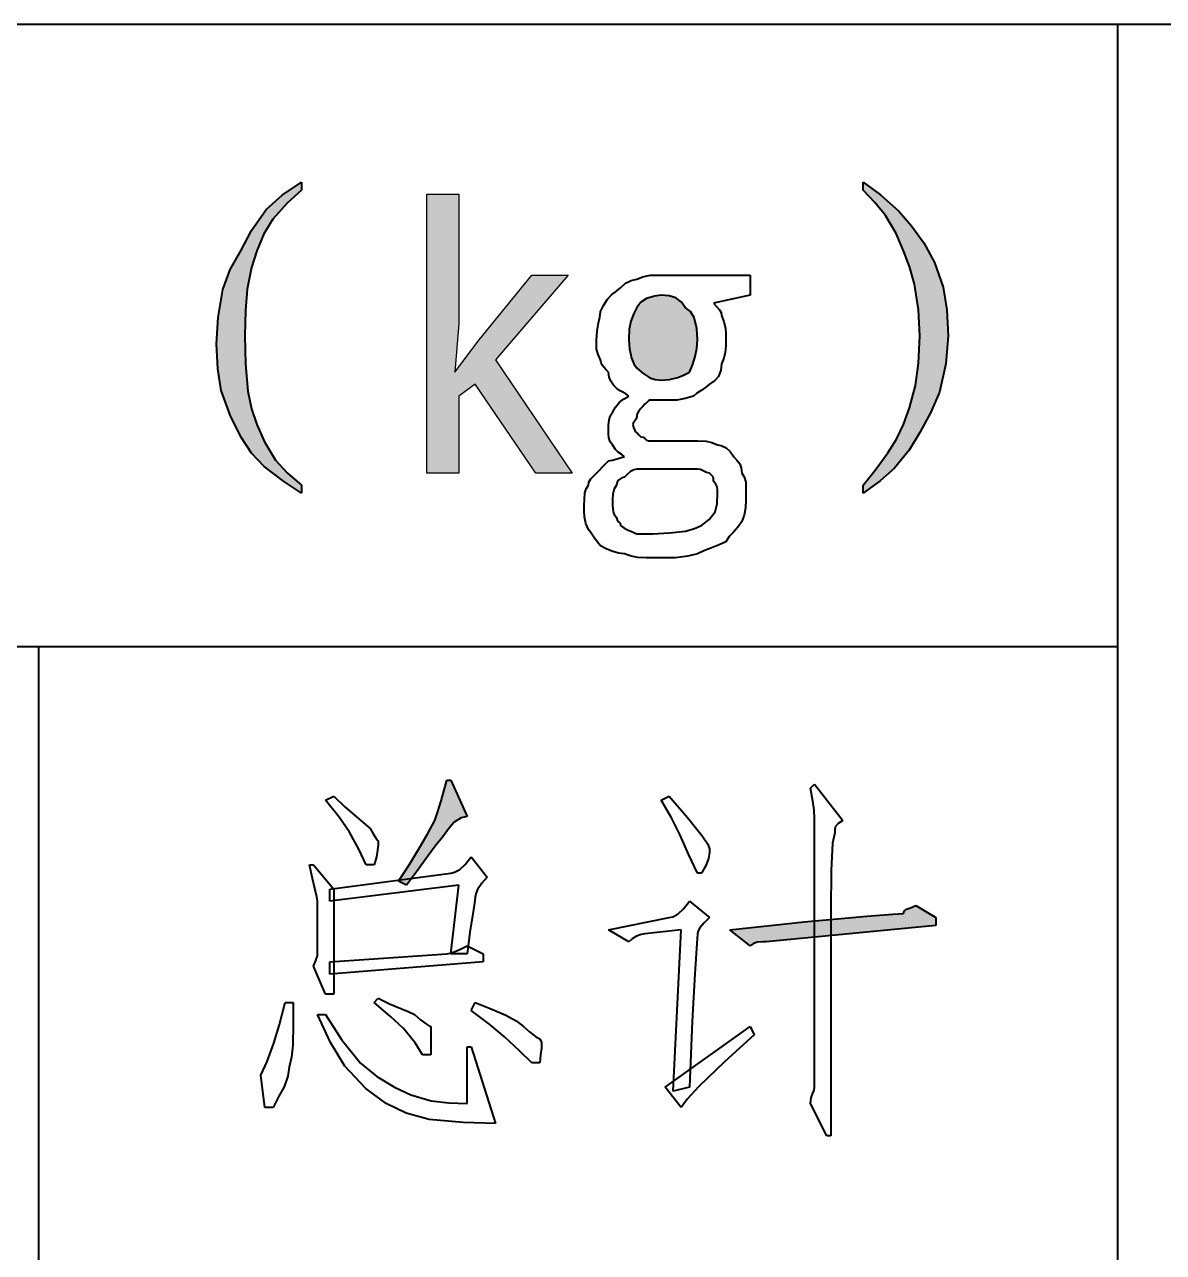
# Model space of a CAD drawing. Extents: x 457 to 4918, y -67 to 391.
# Drawn here: x 3622.78 to 3635.51, y 13.03 to 26.76 of the extents above; entities that cross this region are included whole.
import ezdxf

# ---------------------------------------------------------------- set-up
doc = ezdxf.new("R2010")
doc.units = 0
doc.header["$LTSCALE"] = 40
doc.header["$MEASUREMENT"] = 0
doc.layers.add('at_Entity', color=7, linetype='CONTINUOUS')
doc.layers.add('at_Solid', color=7, linetype='CONTINUOUS')

msp = doc.modelspace()

# ---------------------------------------------------------------- hatches: boundary and pattern name
at = {"layer": 'at_Solid'}
for points in [[(3625.194, 22.152), (3625.076, 22.391), (3624.976, 22.668), (3624.937, 22.91), (3624.923, 23.192), (3624.94, 23.487), (3624.993, 23.799), (3625.077, 24.021), (3625.194, 24.231), (3625.313, 24.459), (3625.48, 24.695), (3625.656, 24.855), (3625.872, 25), (3625.872, 24.909), (3625.712, 24.765), (3625.553, 24.586), (3625.454, 24.421), (3625.375, 24.231), (3625.316, 24.045), (3625.266, 23.801), (3625.246, 23.563), (3625.239, 23.282), (3625.248, 22.968), (3625.274, 22.661), (3625.316, 22.465), (3625.375, 22.288), (3625.459, 22.093), (3625.583, 21.89), (3625.715, 21.747), (3625.872, 21.609), (3625.872, 21.519), (3625.671, 21.656), (3625.457, 21.819), (3625.313, 21.969)], [(3627.59, 22.875), (3627.861, 23.237), (3628.449, 23.96), (3628.856, 23.96), (3628.042, 23.011), (3628.901, 21.745), (3628.494, 21.745), (3627.816, 22.74), (3627.635, 22.604), (3627.635, 21.745), (3627.274, 21.745), (3627.274, 24.864), (3627.635, 24.864), (3627.635, 23.418)], [(3633.105, 23.282), (3633.081, 22.966), (3633.011, 22.649), (3632.912, 22.427), (3632.788, 22.197), (3632.67, 22.002), (3632.508, 21.8), (3632.345, 21.657), (3632.155, 21.519), (3632.155, 21.609), (3632.289, 21.779), (3632.432, 21.97), (3632.528, 22.124), (3632.607, 22.288), (3632.674, 22.475), (3632.74, 22.723), (3632.775, 22.974), (3632.788, 23.282), (3632.773, 23.57), (3632.73, 23.86), (3632.673, 24.054), (3632.607, 24.231), (3632.524, 24.426), (3632.405, 24.628), (3632.286, 24.771), (3632.155, 24.909), (3632.155, 25), (3632.35, 24.856), (3632.553, 24.676), (3632.695, 24.511), (3632.833, 24.322), (3632.952, 24.102), (3633.052, 23.825), (3633.091, 23.57)], [(3629.534, 23.237), (3629.541, 23.136), (3629.563, 23.032), (3629.591, 22.967), (3629.624, 22.92), (3629.692, 22.861), (3629.768, 22.811), (3629.83, 22.791), (3629.895, 22.785), (3629.989, 22.792), (3630.082, 22.814), (3630.146, 22.842), (3630.212, 22.875), (3630.245, 22.951), (3630.278, 23.048), (3630.295, 23.138), (3630.302, 23.237), (3630.294, 23.363), (3630.267, 23.484), (3630.225, 23.552), (3630.166, 23.598), (3630.124, 23.658), (3630.059, 23.707), (3629.987, 23.727), (3629.895, 23.734), (3629.821, 23.725), (3629.733, 23.699), (3629.67, 23.657), (3629.624, 23.598), (3629.591, 23.529), (3629.558, 23.443), (3629.54, 23.354)], [(3627.454, 17.677), (3627.378, 17.586), (3627.275, 17.445), (3627.172, 17.298), (3627.048, 17.135), (3626.957, 17.18), (3627.084, 17.375), (3627.21, 17.577), (3627.292, 17.72), (3627.364, 17.858), (3627.398, 17.96), (3627.436, 18.08), (3627.467, 18.185), (3627.5, 18.31), (3627.545, 18.31), (3627.726, 17.903), (3627.658, 17.887), (3627.581, 17.839), (3627.52, 17.768)], [(3632.969, 16.683), (3631.07, 16.502), (3631.03, 16.501), (3630.975, 16.496), (3630.929, 16.483), (3630.89, 16.456), (3630.664, 16.637), (3631.495, 16.723), (3632.197, 16.789), (3632.486, 16.811), (3632.607, 16.818), (3632.616, 16.845), (3632.642, 16.867), (3632.684, 16.882), (3632.743, 16.909), (3632.969, 16.773)]]:
    msp.add_hatch(color=0, dxfattribs=at).paths.add_polyline_path(points)

# ---------------------------------------------------------------- linework, layer by layer
at = {"layer": 'at_Entity', "color": 0, "lineweight": 40}
for p, q in [((3654.937, 26.762), (3474.899, 26.762)), ((3625.656, 24.855), (3625.872, 25)), ((3625.872, 24.909), (3625.712, 24.765)), ((3625.872, 25), (3625.872, 24.909)), ((3632.155, 24.909), (3632.155, 25)), ((3632.155, 25), (3632.35, 24.856)), ((3632.286, 24.771), (3632.155, 24.909)), ((3625.48, 24.695), (3625.656, 24.855)), ((3625.712, 24.765), (3625.553, 24.586)), ((3632.405, 24.628), (3632.286, 24.771)), ((3632.35, 24.856), (3632.553, 24.676)), ((3625.313, 24.459), (3625.48, 24.695)), ((3632.524, 24.426), (3632.405, 24.628)), ((3632.553, 24.676), (3632.695, 24.511)), ((3625.194, 24.231), (3625.313, 24.459)), ((3625.553, 24.586), (3625.454, 24.421)), ((3632.695, 24.511), (3632.833, 24.322)), ((3625.454, 24.421), (3625.375, 24.231)), ((3632.607, 24.231), (3632.524, 24.426)), ((3632.833, 24.322), (3632.952, 24.102)), ((3625.077, 24.021), (3625.194, 24.231)), ((3625.375, 24.231), (3625.316, 24.045)), ((3632.673, 24.054), (3632.607, 24.231)), ((3625.316, 24.045), (3625.266, 23.801)), ((3632.73, 23.86), (3632.673, 24.054)), ((3632.952, 24.102), (3633.052, 23.825)), ((3624.993, 23.799), (3625.077, 24.021)), ((3629.499, 23.869), (3629.559, 23.901)), ((3629.559, 23.901), (3629.624, 23.915)), ((3629.624, 23.915), (3629.693, 23.941)), ((3629.693, 23.941), (3629.774, 23.958)), ((3629.774, 23.958), (3629.849, 23.96)), ((3629.849, 23.96), (3629.94, 23.96)), ((3629.94, 23.96), (3629.974, 23.96)), ((3629.974, 23.96), (3630.012, 23.96)), ((3630.012, 23.96), (3630.043, 23.96)), ((3630.043, 23.96), (3630.076, 23.96)), ((3630.076, 23.96), (3630.109, 23.96)), ((3630.109, 23.96), (3630.142, 23.96)), ((3630.142, 23.96), (3630.16, 23.96)), ((3630.16, 23.96), (3630.166, 23.96)), ((3630.166, 23.96), (3630.89, 23.96)), ((3630.89, 23.96), (3630.89, 23.734)), ((3624.94, 23.487), (3624.993, 23.799)), ((3625.266, 23.801), (3625.246, 23.563)), ((3629.339, 23.74), (3629.398, 23.779)), ((3629.398, 23.779), (3629.44, 23.819)), ((3629.44, 23.819), (3629.499, 23.869)), ((3632.773, 23.57), (3632.73, 23.86)), ((3633.052, 23.825), (3633.091, 23.57)), ((3629.252, 23.62), (3629.295, 23.691)), ((3629.295, 23.691), (3629.339, 23.74)), ((3629.67, 23.657), (3629.624, 23.598)), ((3629.733, 23.699), (3629.67, 23.657)), ((3629.821, 23.725), (3629.733, 23.699)), ((3629.895, 23.734), (3629.821, 23.725)), ((3629.987, 23.727), (3629.895, 23.734)), ((3630.059, 23.707), (3629.987, 23.727)), ((3630.124, 23.658), (3630.059, 23.707)), ((3630.166, 23.598), (3630.124, 23.658)), ((3630.89, 23.734), (3630.483, 23.644)), ((3630.483, 23.644), (3630.516, 23.61)), ((3625.246, 23.563), (3625.239, 23.282)), ((3629.211, 23.488), (3629.217, 23.553)), ((3629.217, 23.553), (3629.252, 23.62)), ((3629.591, 23.529), (3629.558, 23.443)), ((3629.624, 23.598), (3629.591, 23.529)), ((3630.225, 23.552), (3630.166, 23.598)), ((3630.267, 23.484), (3630.225, 23.552)), ((3630.516, 23.61), (3630.549, 23.572)), ((3630.549, 23.572), (3630.567, 23.541)), ((3630.567, 23.541), (3630.573, 23.508)), ((3630.573, 23.508), (3630.599, 23.44)), ((3632.788, 23.282), (3632.773, 23.57)), ((3633.091, 23.57), (3633.105, 23.282)), ((3624.923, 23.192), (3624.94, 23.487)), ((3629.179, 23.331), (3629.195, 23.424)), ((3629.195, 23.424), (3629.211, 23.488)), ((3629.54, 23.354), (3629.534, 23.237)), ((3629.558, 23.443), (3629.54, 23.354)), ((3630.294, 23.363), (3630.267, 23.484)), ((3630.302, 23.237), (3630.294, 23.363)), ((3630.599, 23.44), (3630.616, 23.364)), ((3630.616, 23.364), (3630.618, 23.302)), ((3625.239, 23.282), (3625.248, 22.968)), ((3629.172, 23.237), (3629.179, 23.331)), ((3629.172, 23.178), (3629.172, 23.237)), ((3629.534, 23.237), (3629.541, 23.136)), ((3630.295, 23.138), (3630.302, 23.237)), ((3630.618, 23.302), (3630.618, 23.237)), ((3630.618, 23.237), (3630.618, 23.169)), ((3632.775, 22.974), (3632.788, 23.282)), ((3633.105, 23.282), (3633.081, 22.966)), ((3624.937, 22.91), (3624.923, 23.192)), ((3629.174, 23.131), (3629.172, 23.178)), ((3629.191, 23.071), (3629.174, 23.131)), ((3629.541, 23.136), (3629.563, 23.032)), ((3630.278, 23.048), (3630.295, 23.138)), ((3630.613, 23.093), (3630.599, 23.031)), ((3630.618, 23.169), (3630.613, 23.093)), ((3625.248, 22.968), (3625.274, 22.661)), ((3629.217, 23.011), (3629.191, 23.071)), ((3629.224, 22.978), (3629.217, 23.011)), ((3629.241, 22.947), (3629.224, 22.978)), ((3629.274, 22.909), (3629.241, 22.947)), ((3629.563, 23.032), (3629.591, 22.967)), ((3629.591, 22.967), (3629.624, 22.92)), ((3630.212, 22.875), (3630.245, 22.951)), ((3630.245, 22.951), (3630.278, 23.048)), ((3630.573, 22.966), (3630.565, 22.898)), ((3630.599, 23.031), (3630.573, 22.966)), ((3632.74, 22.723), (3632.775, 22.974)), ((3633.081, 22.966), (3633.011, 22.649)), ((3624.976, 22.668), (3624.937, 22.91)), ((3629.308, 22.875), (3629.274, 22.909)), ((3629.314, 22.816), (3629.308, 22.875)), ((3629.332, 22.772), (3629.314, 22.816)), ((3629.624, 22.92), (3629.692, 22.861)), ((3629.692, 22.861), (3629.768, 22.811)), ((3629.768, 22.811), (3629.83, 22.791)), ((3629.989, 22.792), (3630.082, 22.814)), ((3630.082, 22.814), (3630.146, 22.842)), ((3630.146, 22.842), (3630.212, 22.875)), ((3630.538, 22.827), (3630.496, 22.779)), ((3630.565, 22.898), (3630.538, 22.827)), ((3625.076, 22.391), (3624.976, 22.668)), ((3629.365, 22.729), (3629.332, 22.772)), ((3629.398, 22.694), (3629.365, 22.729)), ((3629.431, 22.668), (3629.398, 22.694)), ((3629.462, 22.652), (3629.431, 22.668)), ((3629.83, 22.791), (3629.895, 22.785)), ((3629.895, 22.785), (3629.989, 22.792)), ((3630.342, 22.667), (3630.296, 22.637)), ((3630.397, 22.706), (3630.342, 22.667)), ((3630.438, 22.74), (3630.397, 22.706)), ((3630.496, 22.779), (3630.438, 22.74)), ((3632.674, 22.475), (3632.74, 22.723)), ((3625.274, 22.661), (3625.316, 22.465)), ((3629.387, 22.483), (3629.431, 22.538)), ((3629.431, 22.538), (3629.475, 22.571)), ((3629.5, 22.631), (3629.462, 22.652)), ((3629.475, 22.571), (3629.534, 22.604)), ((3629.534, 22.604), (3629.5, 22.631)), ((3629.736, 22.535), (3629.721, 22.52)), ((3629.753, 22.552), (3629.736, 22.535)), ((3629.76, 22.559), (3629.753, 22.552)), ((3629.786, 22.559), (3629.76, 22.559)), ((3629.801, 22.559), (3629.786, 22.559)), ((3629.823, 22.559), (3629.801, 22.559)), ((3629.85, 22.559), (3629.823, 22.559)), ((3629.857, 22.559), (3629.85, 22.559)), ((3629.874, 22.559), (3629.857, 22.559)), ((3629.907, 22.559), (3629.874, 22.559)), ((3629.94, 22.559), (3629.907, 22.559)), ((3630.006, 22.559), (3629.94, 22.559)), ((3630.07, 22.561), (3630.006, 22.559)), ((3630.163, 22.578), (3630.07, 22.561)), ((3630.257, 22.604), (3630.163, 22.578)), ((3630.296, 22.637), (3630.257, 22.604)), ((3633.011, 22.649), (3632.912, 22.427)), ((3625.194, 22.152), (3625.076, 22.391)), ((3625.316, 22.465), (3625.375, 22.288)), ((3629.327, 22.384), (3629.353, 22.423)), ((3629.353, 22.423), (3629.387, 22.483)), ((3629.626, 22.402), (3629.624, 22.385)), ((3629.643, 22.435), (3629.626, 22.402)), ((3629.669, 22.468), (3629.643, 22.435)), ((3629.672, 22.471), (3629.669, 22.468)), ((3629.688, 22.487), (3629.672, 22.471)), ((3629.714, 22.514), (3629.688, 22.487)), ((3629.721, 22.52), (3629.714, 22.514)), ((3632.607, 22.288), (3632.674, 22.475)), ((3632.912, 22.427), (3632.788, 22.197)), ((3625.375, 22.288), (3625.459, 22.093)), ((3629.308, 22.283), (3629.313, 22.338)), ((3629.308, 22.242), (3629.308, 22.283)), ((3629.313, 22.338), (3629.327, 22.384)), ((3629.586, 22.314), (3629.579, 22.288)), ((3629.579, 22.288), (3629.586, 22.254)), ((3629.601, 22.329), (3629.586, 22.314)), ((3629.586, 22.254), (3629.602, 22.221)), ((3629.617, 22.351), (3629.601, 22.329)), ((3629.624, 22.378), (3629.617, 22.351)), ((3629.624, 22.385), (3629.624, 22.378)), ((3632.528, 22.124), (3632.607, 22.288)), ((3625.313, 21.969), (3625.194, 22.152)), ((3629.308, 22.183), (3629.308, 22.242)), ((3629.31, 22.139), (3629.308, 22.183)), ((3629.327, 22.096), (3629.31, 22.139)), ((3629.602, 22.221), (3629.617, 22.204)), ((3629.617, 22.204), (3629.624, 22.197)), ((3629.624, 22.197), (3629.631, 22.19)), ((3629.631, 22.19), (3629.648, 22.174)), ((3629.648, 22.174), (3629.663, 22.159)), ((3629.663, 22.159), (3629.669, 22.152)), ((3629.669, 22.152), (3629.696, 22.145)), ((3629.696, 22.145), (3629.718, 22.128)), ((3629.718, 22.128), (3629.734, 22.113)), ((3632.432, 21.97), (3632.528, 22.124)), ((3632.788, 22.197), (3632.67, 22.002)), ((3625.459, 22.093), (3625.583, 21.89)), ((3629.353, 22.061), (3629.327, 22.096)), ((3629.386, 22.009), (3629.353, 22.061)), ((3629.416, 21.98), (3629.386, 22.009)), ((3629.455, 21.953), (3629.416, 21.98)), ((3629.734, 22.113), (3629.76, 22.107)), ((3629.76, 22.107), (3629.794, 22.107)), ((3629.794, 22.107), (3629.832, 22.107)), ((3629.832, 22.107), (3629.862, 22.107)), ((3629.862, 22.107), (3629.895, 22.107)), ((3629.895, 22.107), (3630.212, 22.107)), ((3630.212, 22.107), (3630.306, 22.106)), ((3630.306, 22.106), (3630.399, 22.101)), ((3630.399, 22.101), (3630.462, 22.088)), ((3630.462, 22.088), (3630.528, 22.061)), ((3630.528, 22.061), (3630.569, 22.053)), ((3630.569, 22.053), (3630.624, 22.027)), ((3630.624, 22.027), (3630.669, 21.985)), ((3630.669, 21.985), (3630.709, 21.926)), ((3632.67, 22.002), (3632.508, 21.8)), ((3625.457, 21.819), (3625.313, 21.969)), ((3625.583, 21.89), (3625.715, 21.747)), ((3629.244, 21.817), (3629.275, 21.848)), ((3629.275, 21.848), (3629.308, 21.881)), ((3629.308, 21.881), (3629.349, 21.888)), ((3629.349, 21.888), (3629.403, 21.904)), ((3629.403, 21.904), (3629.449, 21.919)), ((3629.449, 21.919), (3629.488, 21.926)), ((3629.488, 21.926), (3629.455, 21.953)), ((3630.709, 21.926), (3630.742, 21.891)), ((3630.742, 21.891), (3630.775, 21.848)), ((3630.775, 21.848), (3630.793, 21.804)), ((3632.289, 21.779), (3632.432, 21.97)), ((3625.671, 21.656), (3625.457, 21.819)), ((3625.715, 21.747), (3625.872, 21.609)), ((3629.111, 21.682), (3629.139, 21.712)), ((3629.139, 21.712), (3629.172, 21.745)), ((3629.172, 21.745), (3629.206, 21.779)), ((3629.206, 21.779), (3629.244, 21.817)), ((3629.521, 21.733), (3629.488, 21.7)), ((3629.552, 21.761), (3629.521, 21.733)), ((3629.59, 21.783), (3629.552, 21.761)), ((3629.624, 21.79), (3629.59, 21.783)), ((3629.657, 21.79), (3629.624, 21.79)), ((3629.688, 21.79), (3629.657, 21.79)), ((3629.726, 21.79), (3629.688, 21.79)), ((3629.76, 21.79), (3629.726, 21.79)), ((3630.076, 21.79), (3629.76, 21.79)), ((3630.142, 21.79), (3630.076, 21.79)), ((3630.201, 21.79), (3630.142, 21.79)), ((3630.26, 21.79), (3630.201, 21.79)), ((3630.302, 21.79), (3630.26, 21.79)), ((3630.335, 21.784), (3630.302, 21.79)), ((3630.366, 21.769), (3630.335, 21.784)), ((3630.404, 21.752), (3630.366, 21.769)), ((3630.438, 21.745), (3630.404, 21.752)), ((3630.464, 21.719), (3630.438, 21.745)), ((3630.477, 21.703), (3630.464, 21.719)), ((3630.793, 21.804), (3630.799, 21.745)), ((3630.799, 21.745), (3630.825, 21.703)), ((3630.825, 21.703), (3630.842, 21.644)), ((3632.155, 21.609), (3632.289, 21.779)), ((3632.508, 21.8), (3632.345, 21.657)), ((3625.872, 21.519), (3625.671, 21.656)), ((3625.872, 21.609), (3625.872, 21.519)), ((3629.042, 21.522), (3629.056, 21.57)), ((3629.056, 21.57), (3629.082, 21.609)), ((3629.082, 21.609), (3629.089, 21.643)), ((3629.089, 21.643), (3629.111, 21.682)), ((3629.372, 21.568), (3629.355, 21.508)), ((3629.398, 21.609), (3629.372, 21.568)), ((3629.405, 21.642), (3629.398, 21.609)), ((3629.422, 21.671), (3629.405, 21.642)), ((3629.455, 21.692), (3629.422, 21.671)), ((3629.488, 21.7), (3629.455, 21.692)), ((3630.482, 21.682), (3630.477, 21.703)), ((3630.483, 21.655), (3630.482, 21.682)), ((3630.509, 21.622), (3630.483, 21.655)), ((3630.522, 21.591), (3630.509, 21.622)), ((3630.527, 21.553), (3630.522, 21.591)), ((3630.842, 21.644), (3630.844, 21.585)), ((3630.844, 21.585), (3630.844, 21.519)), ((3632.345, 21.657), (3632.155, 21.519)), ((3632.155, 21.519), (3632.155, 21.609)), ((3629.036, 21.383), (3629.037, 21.451)), ((3629.037, 21.451), (3629.042, 21.522)), ((3629.355, 21.508), (3629.353, 21.449)), ((3629.353, 21.449), (3629.353, 21.383)), ((3630.521, 21.401), (3630.528, 21.519)), ((3630.528, 21.519), (3630.527, 21.553)), ((3630.844, 21.444), (3630.839, 21.352)), ((3630.844, 21.519), (3630.844, 21.444)), ((3629.036, 21.318), (3629.036, 21.383)), ((3629.039, 21.256), (3629.036, 21.318)), ((3629.353, 21.383), (3629.354, 21.35)), ((3629.354, 21.35), (3629.359, 21.311)), ((3629.359, 21.311), (3629.372, 21.281)), ((3630.433, 21.227), (3630.499, 21.313)), ((3630.499, 21.313), (3630.521, 21.401)), ((3630.839, 21.352), (3630.825, 21.275)), ((3629.055, 21.18), (3629.039, 21.256)), ((3629.082, 21.112), (3629.055, 21.18)), ((3629.372, 21.281), (3629.398, 21.248)), ((3629.398, 21.248), (3629.405, 21.221)), ((3629.405, 21.221), (3629.421, 21.199)), ((3629.421, 21.199), (3629.437, 21.184)), ((3629.437, 21.184), (3629.443, 21.157)), ((3629.443, 21.157), (3629.478, 21.131)), ((3630.268, 21.125), (3630.347, 21.157)), ((3630.347, 21.157), (3630.433, 21.227)), ((3630.799, 21.203), (3630.758, 21.142)), ((3630.825, 21.275), (3630.799, 21.203)), ((3629.114, 21.073), (3629.082, 21.112)), ((3629.145, 21.027), (3629.114, 21.073)), ((3629.183, 20.972), (3629.145, 21.027)), ((3629.478, 21.131), (3629.521, 21.109)), ((3629.521, 21.109), (3629.565, 21.093)), ((3629.565, 21.093), (3629.624, 21.067)), ((3629.624, 21.067), (3629.659, 21.067)), ((3629.659, 21.067), (3629.702, 21.067)), ((3629.702, 21.067), (3629.746, 21.067)), ((3629.746, 21.067), (3629.805, 21.067)), ((3629.805, 21.067), (3629.991, 21.075)), ((3629.991, 21.075), (3630.167, 21.096)), ((3630.167, 21.096), (3630.268, 21.125)), ((3630.658, 21.036), (3630.618, 20.977)), ((3630.704, 21.082), (3630.658, 21.036)), ((3630.758, 21.142), (3630.704, 21.082)), ((3629.217, 20.931), (3629.183, 20.972)), ((3629.283, 20.899), (3629.217, 20.931)), ((3629.344, 20.87), (3629.283, 20.899)), ((3630.451, 20.905), (3630.374, 20.874)), ((3630.544, 20.943), (3630.451, 20.905)), ((3630.618, 20.977), (3630.544, 20.943)), ((3629.421, 20.849), (3629.344, 20.87)), ((3629.488, 20.841), (3629.421, 20.849)), ((3629.561, 20.815), (3629.488, 20.841)), ((3629.637, 20.802), (3629.561, 20.815)), ((3629.73, 20.797), (3629.637, 20.802)), ((3629.805, 20.796), (3629.73, 20.797)), ((3629.936, 20.796), (3629.805, 20.796)), ((3630.057, 20.798), (3629.936, 20.796)), ((3630.193, 20.815), (3630.057, 20.798)), ((3630.302, 20.841), (3630.193, 20.815)), ((3630.374, 20.874), (3630.302, 20.841)), ((3635.003, 19.801), (3612.899, 19.801)), ((3627.467, 18.185), (3627.5, 18.31)), ((3627.5, 18.31), (3627.545, 18.31)), ((3627.545, 18.31), (3627.726, 17.903)), ((3627.436, 18.08), (3627.467, 18.185)), ((3631.568, 18.219), (3631.613, 18.265)), ((3631.594, 18.076), (3631.568, 18.219)), ((3631.613, 18.265), (3631.929, 17.858)), ((3626.143, 18.084), (3626.234, 18.129)), ((3626.294, 17.894), (3626.143, 18.084)), ((3626.234, 18.129), (3626.361, 18.009)), ((3626.361, 18.009), (3626.487, 17.899)), ((3627.398, 17.96), (3627.436, 18.08)), ((3629.895, 18.084), (3629.986, 18.129)), ((3630.013, 17.887), (3629.895, 18.084)), ((3629.986, 18.129), (3630.19, 17.891)), ((3631.607, 17.974), (3631.594, 18.076)), ((3626.411, 17.726), (3626.294, 17.894)), ((3626.487, 17.899), (3626.568, 17.833)), ((3627.292, 17.72), (3627.364, 17.858)), ((3627.364, 17.858), (3627.398, 17.96)), ((3627.658, 17.887), (3627.581, 17.839)), ((3627.726, 17.903), (3627.658, 17.887)), ((3630.104, 17.702), (3630.013, 17.887)), ((3630.19, 17.891), (3630.356, 17.687)), ((3631.612, 17.882), (3631.607, 17.974)), ((3631.613, 17.813), (3631.612, 17.882)), ((3631.929, 17.858), (3631.877, 17.824)), ((3626.519, 17.531), (3626.411, 17.726)), ((3626.568, 17.833), (3626.641, 17.767)), ((3626.641, 17.767), (3626.674, 17.708)), ((3627.21, 17.577), (3627.292, 17.72)), ((3627.52, 17.768), (3627.454, 17.677)), ((3627.581, 17.839), (3627.52, 17.768)), ((3631.613, 17.712), (3631.613, 17.813)), ((3631.839, 17.722), (3631.813, 17.603)), ((3631.844, 17.786), (3631.839, 17.755)), ((3631.839, 17.755), (3631.839, 17.722)), ((3631.877, 17.824), (3631.844, 17.786)), ((3626.674, 17.708), (3626.707, 17.658)), ((3626.707, 17.658), (3626.724, 17.639)), ((3626.724, 17.639), (3626.731, 17.632)), ((3626.73, 17.589), (3626.725, 17.525)), ((3626.731, 17.632), (3626.73, 17.589)), ((3627.378, 17.586), (3627.275, 17.445)), ((3627.454, 17.677), (3627.378, 17.586)), ((3630.207, 17.474), (3630.104, 17.702)), ((3630.356, 17.687), (3630.417, 17.594)), ((3630.417, 17.594), (3630.438, 17.541)), ((3631.613, 17.487), (3631.613, 17.712)), ((3631.813, 17.603), (3631.796, 17.3)), ((3626.596, 17.361), (3626.519, 17.531)), ((3626.712, 17.452), (3626.686, 17.361)), ((3626.725, 17.525), (3626.712, 17.452)), ((3627.084, 17.375), (3627.21, 17.577)), ((3627.275, 17.445), (3627.172, 17.298)), ((3627.705, 17.366), (3627.771, 17.451)), ((3627.771, 17.451), (3627.952, 17.225)), ((3630.302, 17.27), (3630.207, 17.474)), ((3630.436, 17.499), (3630.426, 17.434)), ((3630.438, 17.541), (3630.436, 17.499)), ((3631.613, 16.967), (3631.613, 17.487)), ((3625.995, 17.21), (3625.963, 17.361)), ((3625.963, 17.361), (3626.008, 17.361)), ((3626.008, 17.361), (3626.234, 17.089)), ((3626.686, 17.361), (3626.596, 17.361)), ((3626.957, 17.18), (3627.084, 17.375)), ((3627.586, 17.279), (3627.646, 17.311)), ((3627.646, 17.311), (3627.705, 17.366)), ((3630.399, 17.362), (3630.347, 17.27)), ((3630.426, 17.434), (3630.399, 17.362)), ((3626.024, 17.096), (3625.995, 17.21)), ((3626.189, 17.089), (3627.545, 17.27)), ((3627.048, 17.135), (3626.957, 17.18)), ((3627.172, 17.298), (3627.048, 17.135)), ((3627.545, 17.27), (3627.586, 17.279)), ((3627.952, 17.225), (3627.892, 17.158)), ((3630.347, 17.27), (3630.302, 17.27)), ((3631.796, 17.3), (3631.794, 16.851)), ((3626.045, 17.005), (3626.024, 17.096)), ((3627.635, 17.135), (3626.189, 16.954)), ((3626.189, 16.954), (3626.189, 17.089)), ((3626.234, 17.089), (3626.234, 16.715)), ((3627.545, 16.366), (3627.635, 17.135)), ((3627.823, 17.038), (3627.816, 16.999)), ((3627.842, 17.087), (3627.823, 17.038)), ((3627.892, 17.158), (3627.842, 17.087)), ((3626.053, 16.954), (3626.045, 17.005)), ((3626.053, 16.914), (3626.053, 16.954)), ((3626.053, 16.861), (3626.053, 16.914)), ((3627.808, 16.932), (3627.787, 16.793)), ((3627.816, 16.999), (3627.808, 16.932)), ((3630.146, 16.869), (3630.212, 16.954)), ((3630.212, 16.954), (3630.438, 16.773)), ((3631.613, 16.366), (3631.613, 16.967)), ((3632.684, 16.882), (3632.743, 16.909)), ((3632.743, 16.909), (3632.969, 16.773)), ((3626.053, 16.757), (3626.053, 16.861)), ((3627.787, 16.793), (3627.758, 16.608)), ((3629.308, 16.637), (3629.986, 16.773)), ((3629.986, 16.773), (3630.027, 16.782)), ((3630.027, 16.782), (3630.087, 16.814)), ((3630.087, 16.814), (3630.146, 16.869)), ((3630.438, 16.773), (3630.378, 16.713)), ((3631.495, 16.723), (3632.197, 16.789)), ((3631.794, 16.851), (3631.794, 16.23)), ((3632.197, 16.789), (3632.486, 16.811)), ((3632.486, 16.811), (3632.607, 16.818)), ((3632.607, 16.818), (3632.616, 16.845)), ((3632.616, 16.845), (3632.642, 16.867)), ((3632.642, 16.867), (3632.684, 16.882)), ((3632.969, 16.773), (3632.969, 16.683)), ((3626.053, 16.637), (3626.053, 16.757)), ((3626.053, 16.546), (3626.053, 16.637)), ((3626.234, 16.715), (3626.234, 16.353)), ((3629.534, 16.502), (3629.308, 16.637)), ((3630.121, 16.637), (3629.714, 16.592)), ((3630.031, 14.829), (3630.121, 16.637)), ((3630.309, 16.625), (3630.302, 16.592)), ((3630.329, 16.658), (3630.309, 16.625)), ((3630.378, 16.713), (3630.329, 16.658)), ((3630.664, 16.637), (3631.495, 16.723)), ((3630.89, 16.456), (3630.664, 16.637)), ((3632.969, 16.683), (3631.07, 16.502)), ((3626.053, 16.475), (3626.053, 16.546)), ((3627.758, 16.608), (3627.726, 16.366)), ((3629.573, 16.534), (3629.534, 16.502)), ((3629.619, 16.563), (3629.573, 16.534)), ((3629.673, 16.584), (3629.619, 16.563)), ((3629.714, 16.592), (3629.673, 16.584)), ((3630.302, 16.592), (3630.294, 16.483)), ((3630.975, 16.496), (3630.929, 16.483)), ((3631.03, 16.501), (3630.975, 16.496)), ((3631.07, 16.502), (3631.03, 16.501)), ((3626.051, 16.345), (3626.053, 16.378)), ((3626.053, 16.428), (3626.053, 16.475)), ((3626.053, 16.411), (3626.053, 16.428)), ((3626.053, 16.378), (3626.053, 16.411)), ((3626.189, 16.276), (3627.5, 16.366)), ((3626.234, 16.353), (3626.234, 16.124)), ((3627.5, 16.366), (3627.541, 16.374)), ((3627.541, 16.374), (3627.601, 16.395)), ((3627.726, 16.366), (3627.545, 16.366)), ((3627.601, 16.395), (3627.66, 16.424)), ((3627.66, 16.424), (3627.726, 16.456)), ((3627.726, 16.456), (3627.906, 16.366)), ((3627.906, 16.366), (3627.906, 16.276)), ((3630.294, 16.483), (3630.273, 16.143)), ((3630.929, 16.483), (3630.89, 16.456)), ((3631.613, 15.746), (3631.613, 16.366)), ((3626.008, 16.23), (3626.034, 16.291)), ((3626.143, 15.914), (3626.008, 16.23)), ((3626.034, 16.291), (3626.051, 16.345)), ((3627.906, 16.276), (3626.189, 16.14)), ((3626.189, 16.14), (3626.189, 16.276)), ((3631.794, 16.23), (3631.794, 15.578)), ((3626.234, 16.124), (3626.234, 15.914)), ((3630.273, 16.143), (3630.244, 15.613)), ((3625.626, 15.575), (3625.691, 15.824)), ((3625.691, 15.824), (3625.782, 15.824)), ((3625.782, 15.824), (3625.781, 15.577)), ((3626.234, 15.914), (3626.143, 15.914)), ((3626.686, 15.824), (3626.731, 15.869)), ((3626.869, 15.667), (3626.686, 15.824)), ((3626.731, 15.869), (3626.858, 15.809)), ((3626.858, 15.809), (3626.984, 15.754)), ((3627.771, 15.733), (3627.816, 15.824)), ((3627.816, 15.824), (3627.983, 15.756)), ((3626.198, 15.374), (3626.053, 15.688)), ((3626.053, 15.688), (3626.143, 15.688)), ((3626.143, 15.688), (3626.321, 15.408)), ((3627.014, 15.53), (3626.869, 15.667)), ((3626.984, 15.754), (3627.066, 15.721)), ((3627.066, 15.721), (3627.138, 15.688)), ((3627.138, 15.688), (3627.204, 15.629)), ((3627.98, 15.576), (3627.771, 15.733)), ((3627.983, 15.756), (3628.159, 15.68)), ((3628.159, 15.68), (3628.273, 15.618)), ((3631.613, 15.296), (3631.613, 15.746)), ((3625.564, 15.368), (3625.626, 15.575)), ((3625.781, 15.577), (3625.776, 15.346)), ((3627.144, 15.372), (3627.014, 15.53)), ((3627.204, 15.629), (3627.271, 15.579)), ((3627.271, 15.579), (3627.305, 15.559)), ((3627.305, 15.559), (3627.319, 15.552)), ((3627.319, 15.552), (3627.319, 15.509)), ((3628.143, 15.44), (3627.98, 15.576)), ((3628.273, 15.618), (3628.358, 15.552)), ((3628.358, 15.552), (3628.425, 15.493)), ((3629.94, 14.874), (3630.89, 15.552)), ((3630.244, 15.613), (3630.212, 14.874)), ((3630.89, 15.552), (3630.935, 15.462)), ((3631.794, 15.578), (3631.794, 14.962)), ((3626.321, 15.408), (3626.533, 15.145)), ((3627.319, 15.509), (3627.319, 15.44)), ((3627.319, 15.44), (3627.319, 15.354)), ((3628.311, 15.282), (3628.143, 15.44)), ((3628.425, 15.493), (3628.491, 15.443)), ((3628.491, 15.443), (3628.526, 15.424)), ((3628.526, 15.424), (3628.539, 15.417)), ((3628.539, 15.417), (3628.558, 15.374)), ((3630.935, 15.462), (3630.604, 15.157)), ((3625.488, 15.163), (3625.564, 15.368)), ((3625.776, 15.346), (3625.763, 15.212)), ((3626.358, 15.11), (3626.198, 15.374)), ((3627.228, 15.236), (3627.144, 15.372)), ((3627.319, 15.354), (3627.319, 15.236)), ((3627.726, 15.326), (3627.771, 15.326)), ((3627.726, 14.694), (3627.726, 15.326)), ((3627.771, 15.326), (3628.042, 14.468)), ((3628.449, 15.146), (3628.311, 15.282)), ((3628.559, 15.31), (3628.546, 15.237)), ((3628.558, 15.374), (3628.559, 15.31)), ((3631.613, 14.993), (3631.613, 15.296)), ((3625.42, 15.01), (3625.488, 15.163)), ((3625.763, 15.212), (3625.737, 15.1)), ((3626.593, 14.862), (3626.358, 15.11)), ((3626.533, 15.145), (3626.715, 14.993)), ((3627.319, 15.236), (3627.228, 15.236)), ((3628.539, 15.146), (3628.449, 15.146)), ((3628.546, 15.237), (3628.539, 15.146)), ((3630.604, 15.157), (3630.317, 14.882)), ((3625.465, 14.648), (3625.42, 15.01)), ((3625.721, 14.998), (3625.678, 14.879)), ((3625.737, 15.1), (3625.721, 14.998)), ((3626.715, 14.993), (3626.912, 14.874)), ((3631.613, 14.874), (3631.613, 14.993)), ((3625.678, 14.879), (3625.621, 14.773)), ((3626.822, 14.694), (3626.593, 14.862)), ((3626.912, 14.874), (3627.096, 14.789)), ((3630.121, 14.648), (3629.94, 14.874)), ((3630.212, 14.874), (3630.031, 14.829)), ((3630.317, 14.882), (3630.188, 14.741)), ((3631.591, 14.808), (3631.606, 14.842)), ((3631.606, 14.842), (3631.613, 14.874)), ((3631.794, 14.962), (3631.794, 14.609)), ((3625.621, 14.773), (3625.556, 14.648)), ((3627.096, 14.789), (3627.325, 14.723)), ((3627.325, 14.723), (3627.522, 14.7)), ((3627.522, 14.7), (3627.726, 14.694)), ((3630.188, 14.741), (3630.121, 14.648)), ((3631.568, 14.694), (3631.575, 14.754)), ((3631.575, 14.754), (3631.591, 14.808)), ((3625.556, 14.648), (3625.465, 14.648)), ((3627.045, 14.583), (3626.822, 14.694)), ((3627.302, 14.514), (3627.045, 14.583)), ((3631.748, 14.332), (3631.568, 14.694)), ((3631.794, 14.609), (3631.794, 14.332)), ((3627.68, 14.478), (3627.302, 14.514)), ((3628.042, 14.468), (3627.68, 14.478)), ((3631.794, 14.332), (3631.748, 14.332))]:
    msp.add_line(p, q, dxfattribs=at)
at = {"layer": 'at_Entity', "color": 7, "lineweight": 40}
for p, q in [((3635.003, -22.191), (3635.003, 26.762)), ((3622.934, -22.191), (3622.934, 19.801))]:
    msp.add_line(p, q, dxfattribs=at)
at = {"layer": 'at_Entity', "color": 0}
for points in [[(3654.937, 26.762), (3474.899, 26.762)], [(3627.59, 22.875), (3627.861, 23.237), (3628.449, 23.96), (3628.856, 23.96), (3628.042, 23.011), (3628.901, 21.745), (3628.494, 21.745), (3627.816, 22.74), (3627.635, 22.604), (3627.635, 21.745), (3627.274, 21.745), (3627.274, 24.864), (3627.635, 24.864), (3627.635, 23.418), (3627.59, 22.875), (3627.59, 22.875)]]:
    msp.add_lwpolyline(points, dxfattribs=at)

doc.saveas('drawing.dxf')
